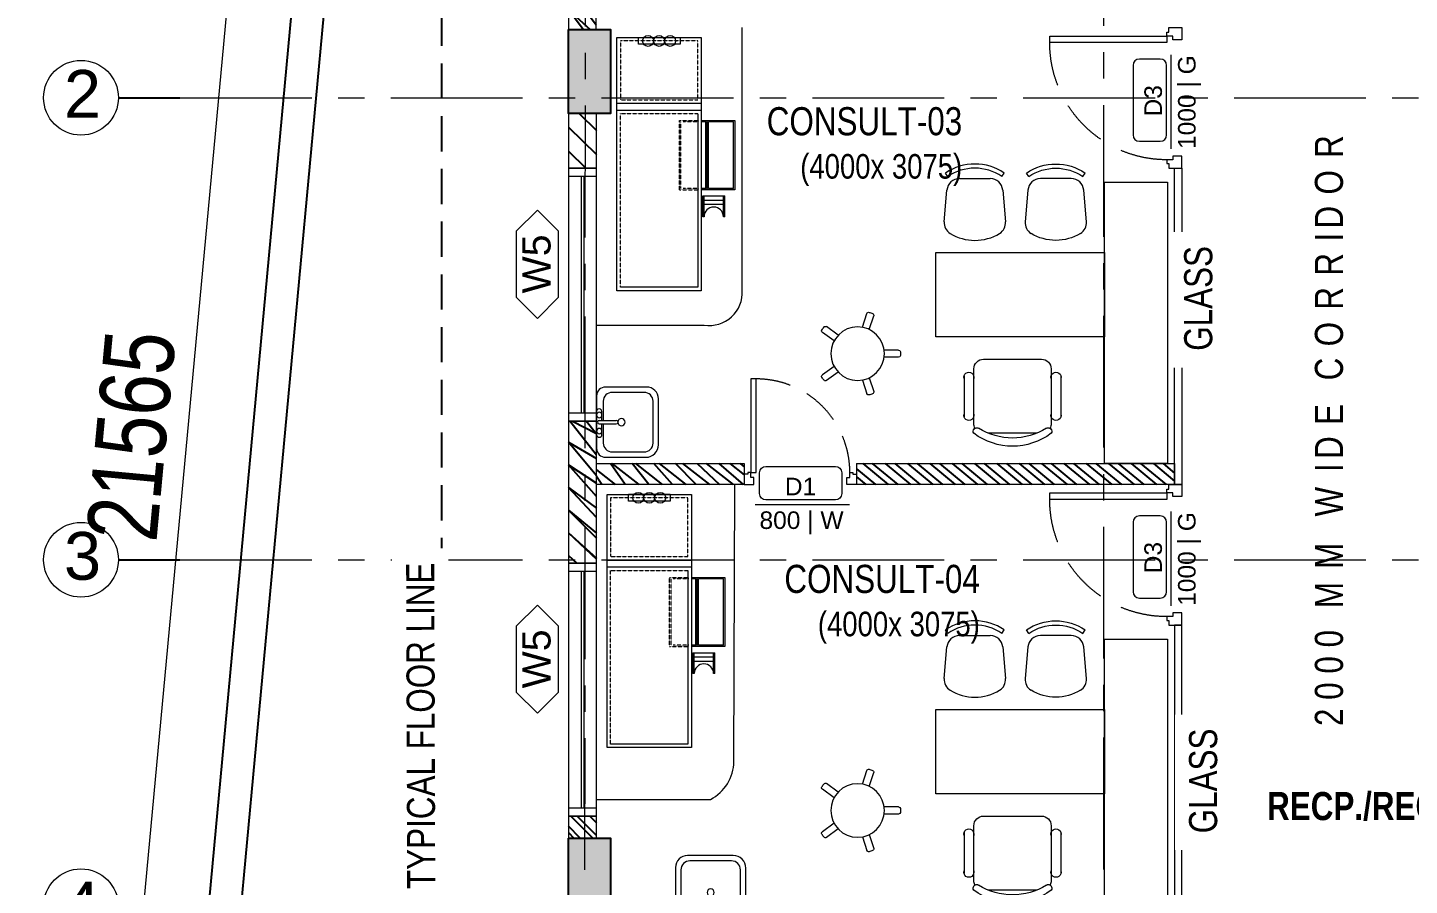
# Model space of a CAD drawing. Header units: metres. Extents: x 60101 to 1133747, y -540 to 107947.
# Drawn here: x 560354 to 570184, y 47523 to 53625 of the extents above; entities that cross this region are included whole.
import ezdxf
from ezdxf.enums import TextEntityAlignment as Align

# ---------------------------------------------------------------- set-up
doc = ezdxf.new("R2010")
doc.units = ezdxf.units.M
doc.header["$LTSCALE"] = 5
doc.header["$PDMODE"] = 3
doc.header["$PDSIZE"] = 20
for name, pattern in [('CENTER', [2, 1.25, -0.25, 0.25, -0.25]), ('DASHED', [0.75, 0.5, -0.25]), ('HIDDEN', [0.375, 0.25, -0.125]), ('HIDDEN2', [0.1875, 0.125, -0.0625])]:
    doc.linetypes.add(name, pattern=pattern)
for name, color, linetype in [('A-COLUMN', 3, 'Continuous'), ('A-DIM', 2, 'Continuous'), ('A-hatch', 251, 'Continuous'), ('A-PLOT BOUNDARY', 1, 'Continuous'), ('A-TEXT', 3, 'Continuous'), ('A-TEXT-DOOR', 11, 'Continuous'), ('A-WALL-ELEV', 134, 'Continuous')]:
    doc.layers.add(name, color=color, linetype=linetype)
for name, color, linetype, lineweight in [('A-Door', 11, 'Continuous', 15), ('A-DOOR-FRAM', 11, 'Continuous', 9), ('A-FLOR-GRID', 252, 'CENTER', 9), ('A-FURN-FREE', 253, 'Continuous', 5), ('A-Furniture', 252, 'Continuous', 5), ('A-WALL-FULL', 4, 'Continuous', 15), ('A-WIND', 152, 'Continuous', 5)]:
    doc.layers.add(name, color=color, linetype=linetype, lineweight=lineweight)
doc.styles.add('Arial', font='arial.ttf', dxfattribs={"height": 135})
doc.styles.add('CEN GOTHIC', font='GOTHIC.TTF', dxfattribs={"width": 0.7})
doc.styles.add('century', font='GOTHIC.TTF', dxfattribs={"width": 0.8})
doc.styles.get("Standard").update_dxf_attribs({"font": 'arial.ttf'})
doc.linetypes.add('ZIGZAG', pattern='A,0.0001,-0.2,[131,ltypeshp.shx,S=0.2,R=0,X=-0.2,Y=0],-0.4,[131,ltypeshp.shx,S=0.2,R=180,X=0.2,Y=0],-0.2', length=0.8001)
doc.dimstyles.new('1-50', dxfattribs={"dimscale": 50, "dimtxt": 5, "dimasz": 1.25, "dimexe": 1, "dimexo": 1, "dimgap": 0, "dimtad": 0, "dimdec": 0, "dimrnd": 5, "dimzin": 12, "dimdsep": 46, "dimtxsty": 'CEN GOTHIC', "dimblk": 'ARCHTICK', "dimcen": 1, "dimdle": 1, "dimclrd": 6, "dimclre": 6, "dimclrt": 256, "dimadec": 0, "dimazin": 3, "dimtfac": 1, "dimtdec": 0, "dimtmove": 1, "dimatfit": 2, "dimfxl": 5, "dimfxlon": 1, "dimtvp": 0.75, "dimtolj": 1, "dimtzin": 12, "dimlwd": 18, "dimlwe": 18, "dimarcsym": 0})
pattern_1 = [(135, (-235513462.0283347, -1932131923.542952), (-79.5495128834866, -79.5495128834866), []), (135, (-235513462.0283347, -1932131870.509943), (-79.5495128834866, -79.5495128834866), [])]

# ---------------------------------------------------------------- blocks, each defined once
blk = doc.blocks.new('_ArchTick')
at = {"color": 0, "linetype": 'ByBlock', "const_width": 0.15}
blk.add_lwpolyline([(-0.5, -0.5), (0.5, 0.5)], dxfattribs=at)
blk = doc.blocks.new('*D386')
at = {"layer": 'A-DIM', "color": 6, "lineweight": 18, "transparency": 16777216}
for p, q in [((562958.9981315618, 60773.24887508611), (563060.9292262372, 61055.40140819232)), ((586245.564737994, 52360.68847984532), (586347.4958326694, 52642.84101295154))]:
    blk.add_line(p, q, dxfattribs=at)
at = {"layer": 'A-DIM', "lineweight": 18, "transparency": 16777216}
blk.add_line((562996.9152882736, 61025.36450178723), (586377.5327390746, 52578.82707498796), dxfattribs=at)
at = {"layer": 'Defpoints', "color": 0, "transparency": 16777216}
for p in [(562856.41667273, 60489.29608765381), (586330.5073168902, 52595.81559076719), (586142.9832791622, 52076.73569241306)]:
    blk.add_point(p, dxfattribs=at)
at = {"layer": 'A-DIM', "lineweight": 18, "transparency": 16777216, "xscale": 62.5, "yscale": 62.5, "zscale": 62.5}
for p, rotation in [((563043.940710458, 61008.37598600797), 160.1371189231768), ((586330.5073168902, 52595.81559076719), 340.1371189231768)]:
    blk.add_blockref('_ArchTick', p, dxfattribs=dict(at, rotation=rotation))
at = {"layer": 'A-DIM', "transparency": 16777216, "insert": (574821.0475531656, 57172.52888122335), "char_height": 500, "attachment_point": 5, "rotation": 340.13711892317684, "style": 'century'}
blk.add_mtext('\\A1;24760', dxfattribs=at)
blk = doc.blocks.new('*D388')
at = {"layer": 'A-DIM', "lineweight": 18, "transparency": 16777216}
blk.add_line((562405.6589005498, 60581.30240407633), (560398.883098608, 39008.47303964325), dxfattribs=at)
at = {"layer": 'A-DIM', "color": 6, "lineweight": 18, "transparency": 16777216}
for p, q in [((562649.953032825, 60508.36149007171), (562351.2426692755, 60536.14851416735)), ((560613.7005144248, 39038.7058818628), (560353.729208699, 39062.88927091745))]:
    blk.add_line(p, q, dxfattribs=at)
at = {"layer": 'Defpoints', "color": 0, "transparency": 16777216}
for p in [(562856.2289852435, 60489.17302003643), (560403.5142692906, 39058.25810023485), (560858.715524667, 39015.91377678654, -286.9999999999919)]:
    blk.add_point(p, dxfattribs=at)
at = {"layer": 'A-DIM', "lineweight": 18, "transparency": 16777216, "xscale": 62.5, "yscale": 62.5, "zscale": 62.5}
for p, rotation in [((562401.0277298671, 60531.51734348475), 84.68545175657553), ((560403.5142692906, 39058.25810023485), 264.6854517565756)]:
    blk.add_blockref('_ArchTick', p, dxfattribs=dict(at, rotation=rotation))
at = {"layer": 'A-DIM', "transparency": 16777216, "insert": (561092.9580822706, 50722.09897324816), "char_height": 500, "attachment_point": 5, "rotation": 84.68545175657556, "style": 'century'}
blk.add_mtext('\\A1;21565', dxfattribs=at)
blk = doc.blocks.new('M_Sink Vanity-Square - WB - 500 x 440mm-V46-GFC - Ground floor Plan')
at = {"layer": 'A-FURN-FREE'}
for p, q in [((-234.3107593304012, 116.6454011136375), (-234.3107593304012, -170.9545989909384)), ((-234.3107593304012, 116.6454011136375), (-234.3107593304012, -170.9545989909384)), ((202.1892405650578, 180.1454011136375), (-170.8107593304012, 180.1454011136375)), ((202.1892405650578, 180.1454011136375), (-170.8107593304012, 180.1454011136375)), ((2.98924056510441, 132.5204011136375), (-132.7107594349654, 132.5204011136375)), ((91.8892405651277, 180.1454011136375), (-73.21075943496544, 180.1454011136375)), ((-73.21075943496544, 142.0454011136317), (2.98924056510441, 142.0454011136317)), ((2.98924056510441, 160.7447659797035), (2.98924056510441, 40.39062213280704)), ((28.38924056501128, 160.7447659797035), (28.38924056501128, 40.39062213280704)), ((28.38924056501128, 142.0454011136317), (91.8892405651277, 142.0454011136317)), ((164.0892405650811, 132.5204011136375), (28.38924056501128, 132.5204011136375)), ((265.6892405650578, -175.504531777493), (265.6892405650578, 116.6454011136375)), ((265.6892405650578, -175.504531777493), (265.6892405650578, 116.6454011136375)), ((-196.2107594349654, 69.02040111363749), (-196.2107594349654, -158.2545988863567)), ((227.5892405650811, -158.2545988863567), (227.5892405650811, 69.02040111363749)), ((-145.4107594349189, -259.8545988863625), (181.3391734561883, -259.8545988863625)), ((-145.4107594349189, -259.8545988863625), (181.3391734561883, -259.8545988863625)), ((-132.7107594349654, -221.7545988863567), (164.0892405650811, -221.7545988863567))]:
    blk.add_line(p, q, dxfattribs=at)
for centre, radius, start, end in [((-170.8107593304012, 116.6454011136375), 63.49999999999954, 90, 180), ((-170.8107593304012, 116.6454011136375), 63.49999999999954, 90, 180), ((-132.7107594349654, 69.02040111363749), 63.49999999999611, 90, 180), ((-73.21075943496544, 161.0954011136491), 19.04999999999997, 90, 270), ((-47.81075943494216, 161.0954011136491), 19.04999999999992, 0, 180), ((-47.81075943494216, 161.0954011136491), 19.04999999999992, 180, 0), ((15.68924056505784, 160.7447659797035), 12.70000000000006, 0, 180), ((66.48924056510441, 161.0954011136491), 19.04999999999997, 0, 180), ((66.48924056510441, 161.0954011136491), 19.04999999999995, 180, 0), ((91.8892405651277, 161.0954011136491), 19.04999999999968, 270, 90), ((164.0892405650811, 69.02040111363749), 63.50000000000037, 0, 90), ((202.1892405650578, 116.6454011136375), 63.50000000000972, 0, 90), ((202.1892405650578, 116.6454011136375), 63.50000000000965, 0, 90), ((15.68924056505784, 3.175000000017462), 25.39999999999996, 0, 180), ((15.68924056505784, 3.175000000017462), 25.39999999999995, 180, 0), ((15.68924056505784, 40.39062213280704), 12.70000000000003, 180, 0), ((-145.4107594349189, -170.9545989909384), 88.89999989542437, 180, 270), ((-145.4107594349189, -170.9545989909384), 88.89999989542432, 180, 270), ((-132.7107594349654, -158.2545988863567), 63.50000000000221, 180, 270), ((164.0892405650811, -158.2545988863567), 63.49999999999918, 270, 0), ((181.3391734561883, -175.504531777493), 84.35006710885858, 270, 0), ((181.3391734561883, -175.504531777493), 84.35006710885851, 270, 0)]:
    blk.add_arc(centre, radius, start, end, dxfattribs=at)
blk = doc.blocks.new('A$C01A30E23-flat-4')
at = {"layer": 'A-FURN-FREE', "linetype": 'Continuous'}
for p, q in [((605.3806094955653, 0.0002834680490195751), (1097.183888183907, 0.0002834680490195751)), ((605.3806094955653, -236.4428733573295), (605.3806094955653, 0.0002834680490195751)), ((1097.183888183907, 0.0002834680490195751), (1097.183888183907, -238.4455985841341)), ((1087.347822610289, -9.835782105568796), (615.2166750691831, -9.835782105568796)), ((615.2166750691831, -9.835782105568796), (615.2166750691831, -186.8849624334835)), ((1087.347822610289, -9.835782105568796), (1087.347822610289, -186.8849624334835)), ((1087.347822610289, -186.8849624334835), (615.2166750691831, -186.8849624334835)), ((1097.183888183907, -196.7210280071013), (605.3806094955653, -196.7210280071013)), ((1087.347822610289, -206.5570935807191), (615.2166750691831, -206.5570935807191)), ((615.2166750691831, -206.5570935807191), (615.2166750691831, -236.4428733573295)), ((1087.347822610289, -206.5570935807191), (1087.347822610289, -238.4208650994115))]:
    blk.add_line(p, q, dxfattribs=at)
at = {"layer": 'A-FURN-FREE'}
for p, q in [((1141.543440975249, -228.6095330105163), (1141.543440975249, -71.231864660047)), ((1289.084424581379, -71.231864660047), (1141.543440975249, -71.231864660047)), ((1289.084424581379, -81.06796893198043), (1141.543440975249, -81.06796893198043)), ((1171.051637696102, -218.7734287385829), (1171.051637696102, -81.06796893198043)), ((1200.559834416956, -218.7734287385829), (1200.559834416956, -81.06796893198043)), ((1289.084424581379, -71.231864660047), (1289.084424581379, -81.06796893198043)), ((14.14574056118727, -238.4455985841341), (1815.785084821284, -238.4455985841341)), ((14.14574056118727, -838.4455985836685), (14.14574056118727, -238.4455985841341)), ((481.3588553145528, -838.4455985836685), (481.3588553145528, -239.6110579497181)), ((530.5391831845045, -838.4455985836685), (530.5391831845045, -239.6110579497181)), ((1289.084424581379, -218.7734287385829), (1141.543440975249, -218.7734287385829)), ((1289.084424581379, -228.6095330105163), (1141.543440975249, -228.6095330105163)), ((1289.084424581379, -218.7734287385829), (1289.084424581379, -228.6095330105163)), ((1815.785084821284, -238.4455985841341), (1815.785084821284, -838.4455985836685)), ((13.37297780439258, -389.9158260254189), (62.55330567248166, -389.9158260254189)), ((13.37297780439258, -684.99779323861), (13.37297780439258, -389.9158260254189)), ((62.55330567248166, -389.9158260254189), (62.55330567248166, -684.99779323861)), ((62.55330567248166, -684.99779323861), (13.37297780439258, -684.99779323861)), ((1815.785084821284, -838.4455985836685), (14.14574056118727, -838.4455985836685))]:
    blk.add_line(p, q, dxfattribs=at)
at = {"layer": 'A-FURN-FREE', "linetype": 'HIDDEN2', "ltscale": 0.5}
for p, q in [((38.73590449616313, -263.0357625186443), (38.73590449616313, -813.8554346491583)), ((456.7686913795769, -263.0357625186443), (38.73590449616313, -263.0357625186443)), ((456.7686913795769, -813.8554346491583), (456.7686913795769, -263.0357625186443)), ((555.1293471176177, -813.8554346491583), (555.1293471176177, -263.0357625186443)), ((605.3806094955653, -393.4423394822516), (605.3806094955653, -256.6803602469154)), ((615.2166750691831, -256.8017947864719), (615.2166750691831, -367.8965357355773)), ((1087.347822610289, -256.8017947864719), (1087.347822610289, -367.8965357355773)), ((1097.183888183907, -393.4423394822516), (1097.183888183907, -256.6803602469154)), ((1087.347822610289, -383.6062739086337), (615.2166750691831, -383.6062739086337)), ((1097.183888183907, -393.4423394822516), (605.3806094955653, -393.4423394822516)), ((38.73590449616313, -813.8554346491583), (456.7686913795769, -813.8554346491583)), ((1791.194920888171, -813.8554346491583), (555.1293471176177, -813.8554346491583))]:
    blk.add_line(p, q, dxfattribs=at)
at = {"layer": 'A-FURN-FREE', "linetype": 'HIDDEN2'}
for p, q in [((555.1293471176177, -263.0357625186443), (1791.194920888171, -263.0357625186443)), ((1791.194920888171, -263.0357625186443), (1791.194920888171, -813.8554346491583))]:
    blk.add_line(p, q, dxfattribs=at)
at = {"layer": 'A-FURN-FREE'}
for centre in [(38.66369897499681, -459.9446499100886), (38.66369897499681, -538.4455985836685), (38.66369897499681, -616.9466463481076)]:
    blk.add_circle(centre, 38.66452455252815, dxfattribs=at)
blk.add_arc((1289.278107330203, -149.9206988350488), 68.85300231765974, 90.16117261325665, 269.8388273867433, dxfattribs=at)
blk = doc.blocks.new('Inf_door_Flush frame  3D - 750X2250 D1-W-1734027-GFC - Second Floor Plan')
at = {"layer": 'A-Door'}
for p, q in [((-375.0000000000083, -18.9999999999973), (-375.0000000000083, 50)), ((-375.0000000000083, 50), (-310.0000000000078, 50)), ((-330.0000000000093, 3.00000000000277), (-330.0000000000093, -28.99999999999726)), ((-310.0000000000078, 3.00000000000277), (-330.0000000000093, 3.00000000000277)), ((-310.0000000000078, 50), (-310.0000000000078, 3.00000000000277)), ((309.9999999999885, 50), (309.9999999999885, 3.00000000000277)), ((374.9999999999914, 50), (309.9999999999885, 50)), ((309.9999999999885, 3.00000000000277), (329.9999999999899, 3.00000000000277)), ((329.9999999999899, 3.00000000000277), (329.9999999999899, -28.99999999999726)), ((374.9999999999914, -18.9999999999973), (374.9999999999914, 50)), ((-350.0000000000082, -18.9999999999973), (-375.0000000000083, -18.9999999999973)), ((-350.0000000000082, -28.99999999999726), (-350.0000000000082, -18.9999999999973)), ((-330.0000000000093, -28.99999999999726), (-350.0000000000082, -28.99999999999726)), ((294.9999999999887, -28.99999999999726), (294.9999999999887, -653.999999999992)), ((329.9999999999899, -28.99999999999726), (294.9999999999887, -28.99999999999726)), ((329.9999999999899, -653.9999999999923), (329.9999999999899, -28.99999999999733)), ((329.9999999999899, -28.99999999999726), (349.9999999999919, -28.99999999999726)), ((349.9999999999919, -18.9999999999973), (374.9999999999914, -18.9999999999973)), ((349.9999999999919, -28.99999999999726), (349.9999999999919, -18.9999999999973)), ((294.9999999999887, -653.9999999999923), (329.9999999999899, -653.9999999999923))]:
    blk.add_line(p, q, dxfattribs=at)
at = {"layer": 'A-Door', "linetype": 'DASHED', "ltscale": 100}
blk.add_arc((294.9999999999878, -28.99999999999524), 624.9999999999977, 180.0000000000001, 269.9999999999998, dxfattribs=at)
blk = doc.blocks.new('DOOR-NAME-NEW')
at = {"layer": 'A-DOOR-FRAM'}
blk.add_line((-323.1754923953122, 0), (346.4791159013603, 0), dxfattribs=at)
blk.add_lwpolyline([(-292.6930766478181, 225.0774963833392, -0.414213562373095), (-247.6930766478181, 270.0774963833392), (247.6930766478181, 270.0774963833392, -0.414213562373095), (292.6930766478181, 225.0774963833392), (292.6930766478181, 76.6205697208643, -0.414213562373095), (247.6930766478181, 31.6205697208643), (-247.6930766478181, 31.6205697208643, -0.414213562373095), (-292.6930766478181, 76.6205697208643)], format="xyb", close=True, dxfattribs=at)
at = {"layer": 'A-TEXT', "color": 30, "true_color": 0xff8c1a, "style": 'Arial'}
for tag, p in [('D5C', (-1.303779687732458, 77.316281799227)), ('DSIZE', (7.30733803845942, -210))]:
    blk.add_attdef(tag, text='', height=150, dxfattribs=at).set_placement(p, align=Align.CENTER)
blk = doc.blocks.new('COLB')
at = {"layer": 'A-hatch'}
h = blk.add_hatch(color=256, dxfattribs=at)
h.paths.add_polyline_path([(-12242.1729319474, -6449.584338811954), (-11943.38623918814, -6449.584338811954), (-11943.38623918814, -7047.157724330551), (-12242.1729319474, -7047.157724330551)])
h.paths.add_polyline_path([(-8544.687609050947, -7047.157724330551), (-8544.687609050947, -6748.371031571252), (-7947.114223532379, -6748.371031571252), (-7947.114223532379, -7047.157724330551)])
h.paths.add_polyline_path([(-5332.730661888549, -7047.157724330449), (-5332.730661888549, -6748.371031571165), (-4735.157276369922, -6748.371031571165), (-4735.157276369922, -7047.157724330449)])
h.paths.add_polyline_path([(-1896.683695156651, -7047.157724330551), (-1896.683695156651, -6748.371031571252), (-1299.110309638025, -6748.371031571252), (-1299.110309638025, -7047.157724330551)])
h.paths.add_polyline_path([(1726.104954549635, -7047.157724330551), (1726.104954549635, -6748.371031571252), (2323.678340068262, -6748.371031571252), (2323.678340068262, -7047.157724330551)])
h.paths.add_polyline_path([(6544.040375293465, -6449.584338811954), (6842.827068052778, -6449.584338811954), (6842.827068052778, -7047.157724330551), (6544.040375293465, -7047.157724330551)])
h.paths.add_polyline_path([(6544.040375293465, 273.1162482721993), (6842.827068052778, 273.1162482721993), (6842.827068052778, -324.4571372463979), (6544.040375293465, -324.4571372463979)])
h.paths.add_polyline_path([(6544.040375293465, 2364.62309758726), (6842.827068052778, 2364.62309758726), (6842.827068052778, 1767.049712068663), (6544.040375293465, 1767.049712068663)])
h.paths.add_polyline_path([(-5332.730661888549, -2714.750679320758), (-5332.730661888549, -2415.963986561459), (-4735.157276369922, -2415.963986561459), (-4735.157276369922, -2714.750679320758)])
h.paths.add_polyline_path([(-12242.17293194722, -3461.717411218997), (-11943.38623918791, -3461.717411218997), (-11943.38623918791, -4059.290796737594), (-12242.17293194722, -4059.290796737594)])
h.paths.add_polyline_path([(-12242.17293194722, 273.1162482721993), (-11943.38623918791, 273.1162482721993), (-11943.38623918791, -324.4571372463979), (-12242.17293194722, -324.4571372463979)])
h.paths.add_polyline_path([(-12242.17293194722, 6024.760083888628), (-11943.38623918791, 6024.760083888628), (-11943.38623918791, 5427.186698370046), (-12242.17293194722, 5427.186698370046)])
h.paths.add_polyline_path([(-11579.59782048588, 10179.28237007686), (-11677.79279493995, 9897.092301573313), (-12242.1729319474, 10093.48225048141), (-12143.97795749333, 10375.67231898494)])
h.paths.add_polyline_path([(-4735.157276369922, 7797.590952145183), (-4833.352250823868, 7515.400883641647), (-5397.732387830736, 7711.790832549319), (-5299.537413376675, 7993.980901052855)])
h.paths.add_polyline_path([(-5332.730661888549, 2140.53307801779), (-5332.730661888549, 2439.319770777089), (-4735.157276369922, 2439.319770777089), (-4735.157276369922, 2140.53307801779)])
h.paths.add_polyline_path([(2024.421654564328, 5443.986474552643), (1926.226680110442, 5161.796406049107), (1361.846543103573, 5358.186354956779), (1460.041517557635, 5640.376423460315)])
at = {"layer": 'A-COLUMN', "ltscale": 10}
for points in [[(-12242.17293194722, 6024.760083888628), (-11943.38623918791, 6024.760083888628), (-11943.38623918791, 5427.186698370046), (-12242.17293194722, 5427.186698370046)], [(-12242.17293194722, 273.1162482721993), (-11943.38623918791, 273.1162482721993), (-11943.38623918791, -324.4571372463979), (-12242.17293194722, -324.4571372463979)]]:
    blk.add_lwpolyline(points, close=True, dxfattribs=at)
blk = doc.blocks.new('COL.CEN')
at = {"layer": 'A-FLOR-GRID', "ltscale": 150}
for p, q in [((-7160.37777185766, 2838.481879102183), (-7148.735666283264, 23396.51957174162)), ((-3463.139588594902, 2842.77133483591), (-3463.139588594902, 23396.51957174162)), ((-10036.26838279075, 17331.90794201626), (13356.59099061473, 17331.90794201626)), ((-10036.26838279075, 14045.25432166376), (13356.59099061473, 14045.25432166376))]:
    blk.add_line(p, q, dxfattribs=at)
at = {"layer": 'A-Furniture', "ltscale": 0.05}
for centre in [(-10740.67331502752, 17331.90794201626), (-10740.67331502752, 14045.25432166376), (-10740.67331502752, 11580.2641063995)]:
    blk.add_circle(centre, 266.0298200406714, dxfattribs=at)
at = {"layer": 'A-WALL-ELEV', "ltscale": 0.1}
for p, q in [((-10474.64349498673, 17331.90794201626), (-10036.26838279075, 17331.90794201626)), ((-10474.64349498673, 14045.25432166376), (-10036.26838279075, 14045.25432166376))]:
    blk.add_line(p, q, dxfattribs=at)
at = {"layer": 'A-TEXT'}
for s, p in [('2', (-10861.88824784567, 17189.46160424885)), ('3', (-10861.88824784567, 13902.80798389635)), ('4', (-10869.28690261455, 11414.92898054761))]:
    blk.add_text(s, height=340, dxfattribs=at).set_placement(p)
blk = doc.blocks.new('COL WITH GRID')
at = {"layer": 'A-DIM'}
blk.add_blockref('COLB', (-3122.886414690875, 10035.48507749528), dxfattribs=at)
at = {"layer": 'A-TEXT'}
blk.add_blockref('COL.CEN', (-8092.389425362577, -1757.19115636585), dxfattribs=at)
blk = doc.blocks.new('WINDOW SYMBOL')
at = {"layer": 'A-Furniture'}
blk.add_lwpolyline([(-234.8076211353473, 299.9999999999418), (-384.8076211353473, 149.9999999999709), (-234.8076211353473, -2.91038304567337e-11), (234.8076211353473, 0), (384.8076211353473, 149.9999999999709), (234.8076211353473, 299.9999999999418)], close=True, dxfattribs=at)
at = {"layer": 'A-COLUMN', "style": 'Arial'}
blk.add_attdef('WN', text='', height=200, dxfattribs=at).set_placement((2.31291986850556, 56.46017627458787), align=Align.CENTER)
blk = doc.blocks.new('WN')
at = {"layer": 'A-Furniture'}
for p, q in [((196.2690288583981, 1122.657586093221), (196.2690288587473, -563.0298367275391)), ((396.2690288586891, -563.0298367275391), (396.2690288582817, 1122.657586093221))]:
    blk.add_line(p, q, dxfattribs=at)
for points in [[(396.2690288587473, 1122.657586093221), (396.2690288587473, 1179.807413735121), (196.2690288587473, 1179.807413735121), (196.2690288587473, 1122.657586093221)], [(396.2690288586891, -620.179664368974), (396.2690288586891, -563.0298367275391), (196.2690288587473, -563.0298367275391), (196.2690288587473, -620.179664368974)]]:
    blk.add_lwpolyline(points, close=True, dxfattribs=at)
at = {"layer": 'A-WIND'}
for points in [[(287.4008348485222, 1122.657586093221), (287.4008348488715, -563.0298367275391)], [(305.8264337683213, 1122.657586093221), (305.8264337686705, -563.0298367275391)]]:
    blk.add_lwpolyline(points, dxfattribs=at)
at = {"layer": 'A-WALL-FULL', "rotation": 90}
blk.add_blockref('WINDOW SYMBOL', (125.1495731808245, 496.5835447106656), dxfattribs=at).add_auto_attribs({'WN': 'W5'})
blk = doc.blocks.new('CHAIR7-flat-7')
at = {"layer": 'A-FURN-FREE'}
for p, q in [((117.4479166686157, 344.7121726874701), (409.6354166734642, 344.7121726874701)), ((0, 206.2500000034225), (0, -206.2500000034224)), ((458.3333333409391, 275.0000000045634), (68.75000000114096, 275.0000000045634)), ((527.0833333420798, -170.5026295012076), (527.0833333420798, 170.5026295012041)), ((68.75000000114073, -275.0000000045634), (458.333333340939, -275.0000000045634)), ((117.4479166686156, -343.7500000057044), (409.6354166734641, -343.7500000057044))]:
    blk.add_line(p, q, dxfattribs=at)
for centre, radius, start, end in [((127.4739583354487, 310.3371726868997), 35.80729166726086, 73.73979529169013, 286.2602047083099), ((399.6093750066311, 310.3371726868997), 35.80729166726086, 253.7397952916901, 106.2602047083099), ((68.75000000114085, 206.2500000034225), 68.75000000114083, 90, 180), ((458.3333333409391, 206.2500000034224), 68.75000000114083, 62.41555916322926, 90), ((512.0655090005943, 254.844749829811), 25.13501855098912, 53.30993542846431, 212.0274125050124), ((110.5406437344748, -1.932676241267473e-12), 450.0877235965957, 327.5757525045905, 32.42424749540942), ((160.4166666693286, 0), 458.333333340939, 323.1301023541534, 36.86989764584663), ((68.75000000114073, -206.2500000034227), 68.75000000114083, 180, 270), ((127.4739583354486, -309.3750000051339), 35.80729166726086, 73.73979529169013, 286.2602047083099), ((399.609375006631, -309.3750000051339), 35.80729166726086, 253.7397952916901, 106.2602047083099), ((458.333333340939, -206.2500000034227), 68.75000000114083, 270, 297.5844408367707), ((512.065509000594, -254.8447498298112), 25.13501855098912, 147.9725874949876, 306.6900645715356)]:
    blk.add_arc(centre, radius, start, end, dxfattribs=at)
blk = doc.blocks.new('CHAIR1-flat-5')
at = {"layer": 'A-FURN-FREE'}
for p, q in [((-454.2826668818018, 192.5455735002095), (-478.7302453333882, 209.2728640198848)), ((-133.1624442627772, 217.8932106050552), (-358.3028115357938, 198.3157873644813)), ((-439.4714689207406, 109.7826879484824), (-439.4714689207406, -109.7826879484824)), ((-454.2826668818018, -192.5455735002095), (-478.7302453333882, -209.2728640198848)), ((-358.3028115357938, -198.3157873644813), (-133.1624442627772, -217.8932106050552))]:
    blk.add_line(p, q, dxfattribs=at)
at = {"layer": 'A-FURN-FREE', "extrusion": (0, 0, -1)}
for centre, major_axis, start_param, end_param in [((-172.8699056120181, 0), (-370.6017795822561, 0), 5.683135094195912, 6.883235520163261), ((-350.6042811509064, 109.7826879494494), (-88.86718776983406, 0), 6.283185307179586, 7.767243295287606), ((-125.4639138783014, 129.3601111904805), (-88.86718776934285, 0), 1.484057988112188, 2.590190223075458), ((-172.8699056120181, 0), (-340.9793836590649, 0), 5.683135094195912, 6.883235520163261), ((-335.5945135505424, 0), (-335.6239595516206, 0), 2.589880270331686, 3.693305036847899), ((-350.6042811509064, -109.7826879494494), (-88.86718776983403, 0), 4.799127319071566, 6.283185307179586), ((-125.4639138783009, -129.3601111904817), (-88.86718776934181, 0), 3.692995084104118, 4.799127319067405)]:
    blk.add_ellipse(centre, major_axis=major_axis, ratio=1, start_param=start_param, end_param=end_param, dxfattribs=at)
blk = doc.blocks.new('CHAIR1-flat-6')
at = {"layer": 'A-FURN-FREE'}
for p, q in [((-454.2826668818018, 192.5455735002096), (-478.7302453333882, 209.2728640198848)), ((-454.2826668818018, -192.5455735002095), (-478.7302453333882, -209.2728640198848))]:
    blk.add_line(p, q, dxfattribs=at)
blk.add_lwpolyline([(-49.76767411988453, -175.916059773534, -0.2838044351802746), (-133.1624442627772, -217.8932106050552), (-358.3028115357938, -198.3157873644811, -0.3890307372447043), (-439.4714689207406, -109.7826879484824), (-439.4714689207406, 109.7826879484824, -0.3890307372447047), (-358.3028115357938, 198.3157873644814), (-133.1624442627772, 217.8932106050552, -0.2838044351802786), (-49.76767411988453, 175.916059773534)], format="xyb", dxfattribs=at)
for centre, radius, start, end in [((-172.8699056120181, 0), 370.6017795822561, 145.619655300114, 214.380344699886), ((-172.8699056120181, 0), 340.9793836590649, 145.619655300114, 214.380344699886), ((-335.5945135505424, 0), 335.6239595516206, 328.3892089342005, 31.61079106579953)]:
    blk.add_arc(centre, radius, start, end, dxfattribs=at)
blk = doc.blocks.new('044-flat-3')
at = {"layer": 'A-FURN-FREE'}
for p, q in [((222.3010423001444, 171.7095573212243), (190.4646563487026, 269.6918782471339)), ((270.6147133280916, 187.4076206355153), (238.7783273766502, 285.389941561431)), ((442.6119132288929, 131.5223424544631), (525.9606539535359, 192.0787472466086)), ((472.4714038516126, 90.42427923580476), (555.8201447700917, 150.9806839322246)), ((12.97621755590899, 25.40000000008149), (116.0009269305688, 25.40000000008149)), ((12.97621755590899, -25.40000000008149), (116.0009270568626, -25.40000000008149)), ((472.4714036711928, -90.42427863161129), (555.8201447700944, -150.980683932225)), ((222.3010425639798, -171.70955650923), (190.4646563487112, -269.6918782471339)), ((270.6147136160448, -187.4076197492914), (238.7783273766556, -285.3899415614369)), ((442.6119126998331, -131.5223420700718), (525.9606539535388, -192.0787472466031))]:
    blk.add_line(p, q, dxfattribs=at)
blk.add_circle((304.7999998484638, 4.69375208922429e-07), 190.4999997659235, dxfattribs=at)
for centre, radius, start, end in [((202.5430741056881, 273.6163940757065), 12.70000000004074, 110.4919063689764, 197.9999999999912), ((304.8000000009779, 0), 304.8000000009778, 105.5080936310243, 110.4919063689764), ((226.6999096196618, 281.465425732858), 12.70000000004074, 17.99999999999128, 105.5080936310117), ((533.4255266576733, 181.8042314180154), 12.70000000004074, 38.49190636897402, 125.9999999999937), ((304.8000000009779, 0), 304.8000000009778, 33.50809363102103, 38.49190636898422), ((548.3552720659571, 161.2551997608177), 12.70000000004074, 305.9999999999937, 33.50809363102103), ((304.8000000009779, 0), 304.8000000009778, 177.5080936310232, 182.4919063689767), ((12.97621755590899, 12.70000000004075), 12.70000000004074, 90, 177.5080936310232), ((12.97621755590899, -12.70000000004075), 12.70000000004074, 182.4919063689767, 270), ((533.4255266576762, -181.80423141801), 12.70000000004074, 234.0000000000063, 321.5080936310341), ((304.8000000009779, 0), 304.8000000009778, 321.508093631026, 326.491906368979), ((548.3552720659571, -161.255199760818), 12.70000000004074, 326.491906368979, 54.00000000000632), ((202.5430741056937, -273.6163940757069), 12.70000000004074, 161.9999999999963, 249.5080936310235), ((304.8000000009779, 0), 304.8000000009778, 249.5080936310235, 254.4919063689757), ((226.6999096196645, -281.465425732858), 12.70000000004074, 254.4919063689883, 341.9999999999923)]:
    blk.add_arc(centre, radius, start, end, dxfattribs=at)
blk = doc.blocks.new('CON-T-NEW')
at = {"layer": 'A-FURN-FREE'}
for points in [[(1423.83539210762, -1708.813880656502), (1873.83539210762, -1708.813880656502), (1873.83539210762, 291.225498503798), (1423.83539210762, 291.225498503798)], [(1873.83539210762, -208.8138806565021), (1873.83539210762, -808.8138806565021), (3073.85502987112, -808.8150069458698), (3073.85502987112, -208.8150069458698)]]:
    blk.add_lwpolyline(points, close=True, dxfattribs=at)
at = {"layer": 'A-FURN-FREE', "rotation": 269.9999999999999}
for name, p in [('CHAIR1-flat-6', (2219.422950369996, -122.5011054095721)), ('CHAIR1-flat-5', (2795.217698055239, -122.5011054095721)), ('CHAIR7-flat-7', (2527.361878308391, -967.8568864962326))]:
    blk.add_blockref(name, p, dxfattribs=at)
at = {"layer": 'A-FURN-FREE'}
blk.add_blockref('044-flat-3', (3324.581058931741, -928.1858936668086), dxfattribs=at)

msp = doc.modelspace()

# ---------------------------------------------------------------- hatches: boundary and pattern name
at = {"layer": 'A-hatch'}
h = msp.add_hatch(dxfattribs=at)
h.set_pattern_fill('ANSI32', color=256, scale=300, angle=90)
h.set_pattern_definition([(135, (-235513483.0194173, -1932132654.067524), (-79.5495128834866, -79.5495128834866), []), (135, (-235513483.0194173, -1932132601.034516), (-79.5495128834866, -79.5495128834866), [])])
h.paths.add_polyline_path([(564399.5518028515, 54866.02675704437), (564199.59070757, 54866.02443252088), (564201.2981730041, 53611.81546695609), (564399.5518028515, 53611.81546695609)])
h = msp.add_hatch(dxfattribs=at)
h.set_pattern_fill('ANSI32', color=256, scale=300, angle=90)
h.set_pattern_definition(pattern_1)
h.paths.add_polyline_path([(564401.6248529786, 53014.24208155672), (564201.5834874744, 53014.2420813183), (564201.5834874744, 52625.16784373065), (564401.6248529786, 52625.16784396907)])
h = msp.add_hatch(dxfattribs=at)
h.set_pattern_fill('ANSI32', color=256, scale=300, angle=90)
h.set_pattern_definition(pattern_1)
h.paths.add_polyline_path([(564401.6248529786, 50825.18076577922), (564201.6248529786, 50825.18076577922), (564201.6248529786, 49815.26149955532), (564401.6248529786, 49815.26149955532)])
h = msp.add_hatch(dxfattribs=at)
h.set_pattern_fill('ANSI32', color=256, scale=300, angle=90)
h.set_pattern_definition(pattern_1)
h.paths.add_polyline_path([(565451.6248529488, 50375.18076577922), (565451.6248529488, 50525.18076601764), (564401.6248529786, 50525.18076577922), (564401.6248529786, 50375.18076577922)])
h.paths.add_polyline_path([(566251.6248533363, 50525.18560066959), (566251.6248533064, 50375.18560043117), (568514.3083647126, 50375.18076577922), (568514.3083647126, 50525.18076601764)])
h = msp.add_hatch(dxfattribs=at)
h.set_pattern_fill('ANSI32', color=256, scale=10, angle=90)
h.set_pattern_definition([(135, (311731.4521444021, -10393.26178132626), (-67.35192090801866, -67.35192090801866), []), (135, (311731.4521444021, -10348.36048132626), (-67.35192090801866, -67.35192090801866), [])])
h.paths.add_polyline_path([(564401.5834874744, 48015.27442145122), (564201.2981730041, 48015.27442145122), (564201.2981730041, 47860.17163133966), (564401.5834874744, 47860.17163133966)])

# ---------------------------------------------------------------- linework, layer by layer
at = {"layer": 'A-FURN-FREE', "linetype": 'ZIGZAG', "ltscale": 25}
for points in [[(564401.5834874741, 51508.18643545087), (565167.8915623651, 51508.18643513462, 0.4765232756301412), (565437.8915623651, 51755.81108704349), (565437.8915623651, 53625.16784373065)], [(564402.8561926717, 48134.25839057704), (565212.0032285387, 48134.25839057704, 0.271331158316083), (565378.5154096121, 48404.25839057704), (565386.2195101613, 50375.16784373065)]]:
    msp.add_lwpolyline(points, format="xyb", dxfattribs=at)
at = {"layer": 'A-hatch', "linetype": 'HIDDEN', "ltscale": 200}
msp.add_line((563299.2267447049, 59744.89468208095), (563299.2267447049, 39620.93660798809), dxfattribs=at)
at = {"layer": 'A-PLOT BOUNDARY', "lineweight": 25, "ltscale": 100}
msp.add_line((562856.2289852435, 60489.17302003643), (561006.5081251401, 40539.8976587369), dxfattribs=at)
msp.add_lwpolyline([(583056.2981730041, 51269.28408578719), (583056.2981730041, 53050.810237962), (574692.7068299525, 56360.35361995289), (563058.623808996, 60180.81053995198), (561258.8826587878, 40769.8976587369), (561501.2981730038, 40769.8976587369)], dxfattribs=at)
at = {"layer": 'A-WALL-FULL'}
for p, q in [((565451.6248529786, 50525.18076577922), (565451.6248529786, 50375.18076577922)), ((566251.6248533064, 50525.18560066959), (566251.6248533064, 50375.18560066959))]:
    msp.add_line(p, q, dxfattribs=at)
for points in [[(564399.5518028515, 54866.02675704437), (564199.5907044054, 54866.02675704437), (564201.2981730041, 53611.81546695609), (564399.5518028515, 53611.81546695609)], [(564401.5834873633, 53014.24208154055), (564201.5834874744, 53014.2420813183), (564201.5834874744, 52625.16784373065), (564401.5834873633, 52625.16784395289)], [(564401.6248529786, 50825.18076577922), (564201.6248529786, 50825.18076577922), (564201.6248529786, 49815.26149955532), (564401.6248529786, 49815.26149955532)], [(564401.5834874744, 48015.27442145122), (564201.2981730041, 48015.27442145122), (564201.2981730041, 47860.17163133966), (564401.5834874744, 47860.17163133966)]]:
    msp.add_lwpolyline(points, close=True, dxfattribs=at)
for points in [[(565451.6248529786, 50375.18076577922), (564401.6248529786, 50375.18076577922), (564401.6248529786, 50525.18076577922), (565451.6248529786, 50525.18076577922)], [(566251.6248533064, 50525.18560066959), (568514.3083647126, 50525.18076601764), (568514.3083647126, 50375.18076577922), (566251.6248533064, 50375.18560066959)]]:
    msp.add_lwpolyline(points, dxfattribs=at)
at = {"layer": 'A-WIND'}
for points in [[(568564.3083646828, 52625.16784373063), (568564.3083647126, 50375.18076577922), (568514.3083647126, 50375.18076577922), (568514.3083646828, 52625.16784373063)], [(568564.3083647424, 47125.16784373065), (568564.3083647126, 49375.18076577925), (568514.3083647126, 49375.18076577925), (568514.3083647424, 47125.16784373065)]]:
    msp.add_lwpolyline(points, close=True, dxfattribs=at)

# ---------------------------------------------------------------- block references
for p in [(564005.3144586156, 51445.3604301482), (564005.3144586156, 48635.45408582019)]:
    msp.add_blockref('WN', p)
at = {"layer": 'A-Door', "lineweight": 15}
for p, xscale, yscale, zscale, rotation in [((568497.641698046, 53125.16784373063), -1.333333333333312, 1.333333333333312, 1.333333333333312, 270), ((565851.6286236579, 50428.48580375453), 1.066666663996361, 1.066666663996361, 1.066666663996361, 179.9959470188299), ((568497.641698046, 49875.18076577925), -1.333333333333312, 1.333333333333312, 1.333333333333312, 270)]:
    msp.add_blockref('Inf_door_Flush frame  3D - 750X2250 D1-W-1734027-GFC - Second Floor Plan', p, dxfattribs=dict(at, xscale=xscale, yscale=yscale, zscale=zscale, rotation=rotation))
at = {"layer": 'A-FURN-FREE'}
for name, p, rotation in [('A$C01A30E23-flat-4', (565384.9919359749, 53569.16041651508), 270.0000000167751), ('M_Sink Vanity-Square - WB - 500 x 440mm-V46-GFC - Ground floor Plan', (564581.7702540923, 50802.88746175845), 89.99999999999999), ('A$C01A30E23-flat-4', (565314.7586129243, 50319.17333856365), 270.0000000167751), ('M_Sink Vanity-Square - WB - 500 x 440mm-V46-GFC - Ground floor Plan', (565229.00467264, 47475.693079622), 180)]:
    msp.add_blockref(name, p, dxfattribs=dict(at, rotation=rotation))
at = {"layer": 'A-FURN-FREE', "xscale": -1}
msp.add_blockref('CON-T-NEW', (569888.1437568481, 48983.99464643572), dxfattribs=at)
at = {"layer": 'A-TEXT-DOOR', "color": 30, "true_color": 0xff8c1a}
ref = msp.add_blockref('DOOR-NAME-NEW', (568488.2477502659, 53109.27183810019), dxfattribs=dict(at, xscale=-1, rotation=90))
ref.add_attrib('DSIZE', '1000 | G', dxfattribs={"layer": '0', "height": 125, "rotation": 90, "style": 'Arial'}).set_placement((568663.2477502659, 53095.0821167969), align=Align.CENTER)
ref.add_attrib('D5C', 'D3', dxfattribs={"layer": '0', "height": 125, "rotation": 90, "style": 'Arial'}).set_placement((568423.8175153568, 53104.816029151), align=Align.CENTER)
ref = msp.add_blockref('DOOR-NAME-NEW', (565853.7135186428, 50233.76245036861, -0.5238341779738107), dxfattribs=at)
ref.add_attrib('DSIZE', '800 | W', dxfattribs={"layer": '0', "height": 125, "style": 'Arial'}).set_placement((565859.8029670054, 50058.76245036861, -0.5238341779738107), align=Align.CENTER)
ref.add_attrib('D5C', 'D1', dxfattribs={"layer": '0', "height": 125, "style": 'Arial'}).set_placement((565852.6270355815, 50298.19268503925, -0.5238341779738107), align=Align.CENTER)
ref = msp.add_blockref('DOOR-NAME-NEW', (568488.2477502659, 49859.28476014879), dxfattribs=dict(at, xscale=-1, rotation=90))
ref.add_attrib('DSIZE', '1000 | G', dxfattribs={"layer": '0', "height": 125, "rotation": 90, "style": 'Arial'}).set_placement((568663.2477502659, 49845.09503884549), align=Align.CENTER)
ref.add_attrib('D5C', 'D3', dxfattribs={"layer": '0', "height": 125, "rotation": 90, "style": 'Arial'}).set_placement((568423.8175153568, 49854.82895119961), align=Align.CENTER)

# ---------------------------------------------------------------- texts
at = {"layer": 'A-TEXT', "char_height": 200, "attachment_point": 9, "style": 'century'}
for s, insert, width in [('{\\fArial|b0|i0|c0|p34;CONSULT-03\\P\\H0.875x;(4000x 3075)}', (567002.931888972, 52498.22958469273), 1384.63333268325), ('{\\fArial|b0|i0|c0|p34;CONSULT-04\\P\\H0.875x;(4000x 3075)}', (567128.3766329433, 49242.41734329105), 1775.024076624319)]:
    msp.add_mtext(s, dxfattribs=dict(at, insert=insert, width=width))
at = {"layer": 'A-TEXT', "insert": (569714.755643881, 52940.81068985001, 1202854.92316277), "char_height": 200, "width": 4267.880336953804, "attachment_point": 9, "rotation": 90, "style": 'century'}
msp.add_mtext('{\\fArial|b0|i0|c0|p34;\\T1.5;2000 MM WIDE CORRIDOR}', dxfattribs=at)

# ---------------------------------------------------------------- dimensions: what is measured, and where the dimension line sits
at = {"layer": 'A-DIM', "color": 1}
dim = msp.add_aligned_dim(p1=(562856.4166727299, 60489.29608765384), p2=(586142.9832791621, 52076.73569241306), distance=551.9141288290962, dimstyle='1-50', override={"dimtxt": 10, "dimtxsty": 'century', "dimblk": 'ArchTick', "dimclrd": 256, "dimclre": 6}, dxfattribs=at)
dim.commit()
dim.dimension.update_dxf_attribs({"geometry": '*D386', "text_midpoint": (574821.0475531656, 57172.52888122335)})
dim = msp.add_linear_dim(base=(560403.5142692906, 39058.25810023485), p1=(562856.2289852435, 60489.17302003643), p2=(560858.715524667, 39015.91377678653, -286.9999999999919), angle=264.68545175657556, dimstyle='1-50', override={"dimtxt": 10, "dimtxsty": 'century', "dimclrd": 256}, dxfattribs=at)
dim.commit()
dim.dimension.update_dxf_attribs({"geometry": '*D388', "text_midpoint": (561485.1296591605, 50685.61787856109), "dimtype": 161})

# ---------------------------------------------------------------- next in the draw order: texts
at = {"layer": 'A-TEXT', "insert": (571667.7849750222, 48187.31215529543), "char_height": 199.9999999999995, "width": 764.2700022905957, "attachment_point": 3, "style": 'century', "bg_fill": 2}
msp.add_mtext('{\\fArial|b1|i0|c0|p34;RECP./REGISTRATION/\\PBILLING/}', dxfattribs=at)

# ---------------------------------------------------------------- next in the draw order: block references
msp.add_blockref('COL WITH GRID', (579566.3575196421, 37551.57030557218))

# ---------------------------------------------------------------- next in the draw order: texts
at = {"layer": 'A-TEXT', "extrusion": (0.000365439744260801, -9.406342291003587e-07, 0.9999999332264522), "char_height": 199.9999999999995, "width": 764.2700022905957, "attachment_point": 3, "text_direction": (3.437451933578786e-10, 0.9999999999995576, 9.406341662912675e-07), "style": 'century', "bg_fill": 2}
for insert in [(568582.0277871408, 52071.56815419835, -0.5231152794973575), (568616.7607421415, 48638.77744832542, -0.5231152794973575)]:
    msp.add_mtext('{\\fArial|b0|i0|c0|p34;GLASS}', dxfattribs=dict(at, insert=insert))
at = {"layer": 'A-TEXT', "extrusion": (-2.187227655824542e-07, 0.0003654408893904791, 0.9999999332264522), "insert": (563046.5608226765, 49819.28138920286, -0.5231152794973575), "char_height": 199.9999999999995, "width": 2421.228204858388, "attachment_point": 3, "text_direction": (-0.003172485209617327, 0.9999949008826937, -0.00036543974426096276), "style": 'century', "bg_fill": 2}
msp.add_mtext('{\\fArial|b0|i0|c0|p34;TYPICAL FLOOR LINE}', dxfattribs=at)

# ---------------------------------------------------------------- next in the draw order: block references
at = {"layer": 'A-FURN-FREE', "xscale": -1}
msp.add_blockref('CON-T-NEW', (569888.1437568202, 52233.99464667414), dxfattribs=at)

doc.saveas('drawing.dxf')
